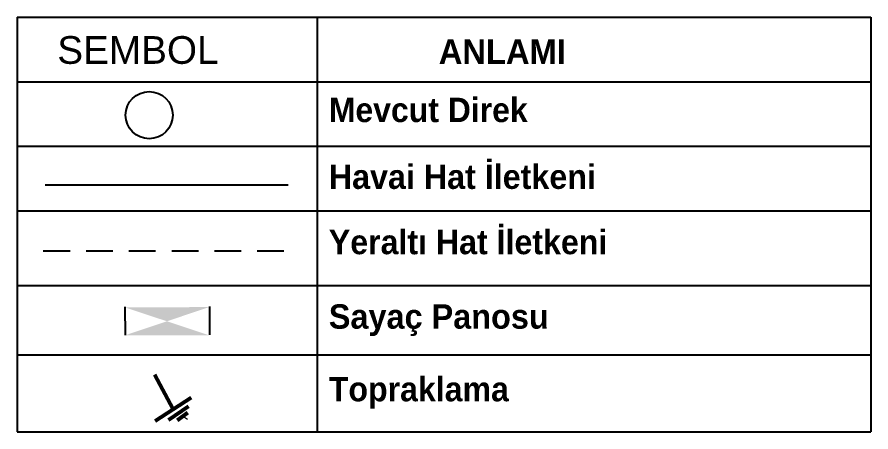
# Model space of a CAD drawing. Header units: millimetres. Extents: x -269 to 685, y 5394 to 6294.
# Drawn here: x -66.8 to 13, y 5771.5 to 5810.3 of the extents above; entities that cross this region are included whole.
import ezdxf

# ---------------------------------------------------------------- set-up
doc = ezdxf.new("R2010")
doc.units = ezdxf.units.MM
doc.linetypes.add('BHP-KESIK', pattern=[4, 2.5, -1.5])
doc.layers.add('AUDIT_D_011122133336-0', color=7, linetype='Continuous')
doc.layers.add('MIMARI', color=7, linetype='Continuous')
for name, color, linetype, lineweight in [('ICOLCU', 7, 'Continuous', 20), ('LINYE', 7, 'Continuous', 53), ('ZIL', 7, 'Continuous', 20)]:
    doc.layers.add(name, color=color, linetype=linetype, lineweight=lineweight)
doc.styles.add('BHP', font='arial.ttf')
doc.styles.add('BHP-K', font='arialbd.ttf')

msp = doc.modelspace()

# ---------------------------------------------------------------- hatches: boundary and pattern name
at = {"layer": 'ZIL', "lineweight": -2}
h = msp.add_hatch(color=256, dxfattribs=at)
h.dxf.hatch_style = 1
h.paths.add_polyline_path([(-56.763, 5780.538), (-48.871, 5783.185), (-56.768, 5783.17), (-48.866, 5780.553)])

# ---------------------------------------------------------------- linework, layer by layer
at = {"layer": 'AUDIT_D_011122133336-0'}
msp.add_line((-64.203, 5794.605), (-41.468, 5794.605), dxfattribs=at)
at = {"layer": 'AUDIT_D_011122133336-0', "linetype": 'BHP-KESIK'}
msp.add_line((-64.371, 5788.451), (-41.637, 5788.451), dxfattribs=at)
at = {"layer": 'LINYE'}
for p, q in [((-52.229, 5773.647), (-53.941, 5776.846)), ((-53.904, 5772.565), (-50.554, 5774.729)), ((-52.662, 5772.649), (-50.785, 5773.913)), ((-51.84, 5772.61), (-50.851, 5773.341)), ((-51.036, 5772.742), (-50.996, 5772.839))]:
    msp.add_line(p, q, dxfattribs=at)
at = {"layer": 'LINYE', "lineweight": -2}
msp.add_circle((-54.47, 5801.133), 2.205, dxfattribs=at)
at = {"layer": 'MIMARI'}
for p, q in [((-66.824, 5810.3), (-66.824, 5771.519)), ((-66.824, 5810.3), (13, 5810.3)), ((-38.778, 5810.3), (-38.778, 5771.519)), ((13, 5810.3), (13, 5771.519)), ((13, 5810.3), (13, 5771.519)), ((-66.824, 5804.259), (13, 5804.259)), ((-66.824, 5798.219), (13, 5798.219)), ((-66.824, 5792.178), (13, 5792.178)), ((-66.824, 5785.192), (13, 5785.192)), ((-66.824, 5778.736), (13, 5778.736)), ((-66.824, 5771.519), (13, 5771.519))]:
    msp.add_line(p, q, dxfattribs=at)
at = {"layer": 'ZIL', "lineweight": -2}
for p, q in [((-48.848, 5783.244), (-48.835, 5780.586)), ((-56.737, 5783.221), (-56.724, 5780.563))]:
    msp.add_line(p, q, dxfattribs=at)

# ---------------------------------------------------------------- texts
at = {"layer": 'ICOLCU', "style": 'BHP-K'}
for s, width, p in [('ANLAMI', 0.958, (-27.399, 5805.929)), ('Mevcut Direk', 0.937, (-37.68, 5800.481)), ('Havai Hat İletkeni', 0.946, (-37.68, 5794.236)), ('Yeraltı Hat İletkeni', 0.942, (-37.68, 5788.131)), ('Sayaç Panosu', 0.951, (-37.68, 5781.169)), ('Topraklama', 0.941, (-37.68, 5774.379))]:
    msp.add_text(s, height=2.2822, dxfattribs=dict(at, width=width)).set_placement(p)
at = {"layer": 'MIMARI', "style": 'BHP'}
msp.add_text('SEMBOL', height=2.5889, dxfattribs=at).set_placement((-63.063, 5805.929))

doc.saveas('drawing.dxf')
